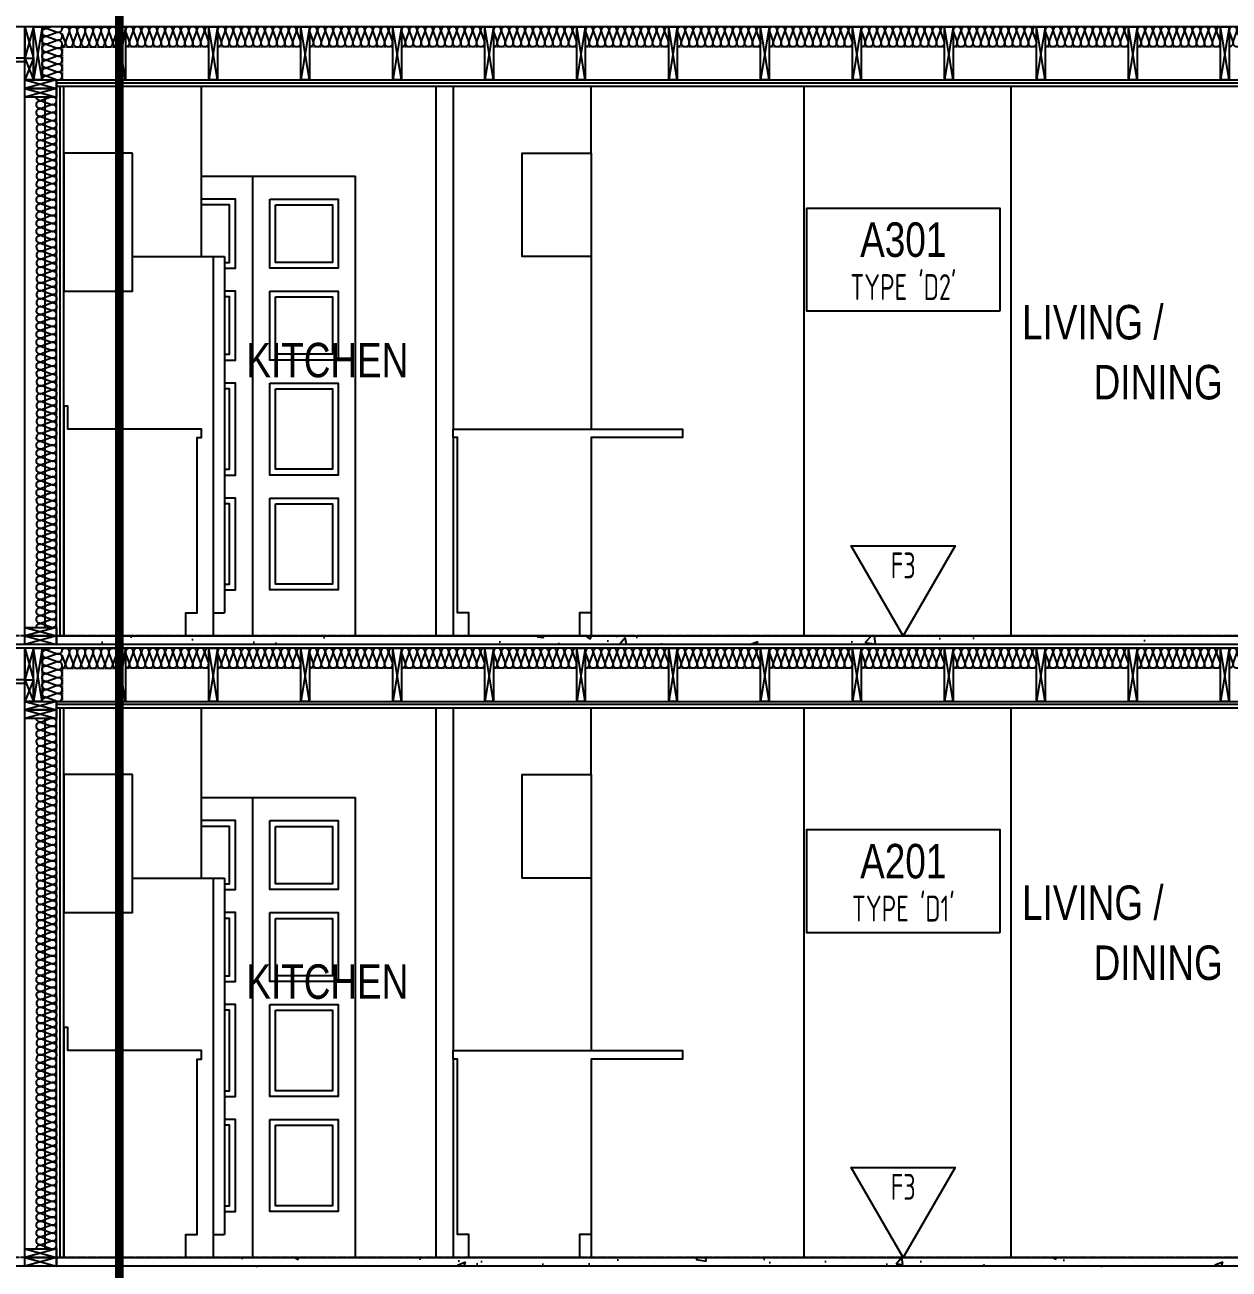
# Model space of a CAD drawing. Extents: x -2060 to 2145, y -590 to 992.
# Drawn here: x 1524.5 to 1734, y 18.3 to 234.7 of the extents above; entities that cross this region are included whole.
import ezdxf
from ezdxf.enums import TextEntityAlignment as Align

# ---------------------------------------------------------------- set-up
doc = ezdxf.new("R2010")
doc.units = 0
doc.header["$MEASUREMENT"] = 0
doc.linetypes.add('GRIDLINE', pattern=[1.53125, 1.375, -0.0625, 0.03125, -0.0625])
doc.linetypes.add('HIDDEN2', pattern=[0.1875, 0.125, -0.0625])
doc.layers.get('0').update_dxf_attribs({"linetype": 'CONTINUOUS'})
for name, color, linetype in [('3', 85, 'CONTINUOUS'), ('DETAIL', 171, 'CONTINUOUS'), ('FURNITURE', 51, 'CONTINUOUS'), ('GRIDLINES', 65, 'GRIDLINE'), ('HATCH', 92, 'CONTINUOUS'), ('HIDDEN', 64, 'HIDDEN2'), ('STAIRS', 101, 'CONTINUOUS'), ('TEXT', 82, 'CONTINUOUS'), ('WALL', 215, 'CONTINUOUS')]:
    doc.layers.add(name, color=color, linetype=linetype)
doc.styles.add('48-ATT', font='archtitl.shx', dxfattribs={"width": 0.8, "height": 6})
doc.styles.add('AT', font='architxt.shx', dxfattribs={"width": 0.8})
doc.styles.add('ATT', font='archtitl.shx', dxfattribs={"width": 0.8})
pattern_1 = [(50, (1217.022, 59.328), (14.3452, -1.25504), [1.5, -16.5]), (355, (1217.022, 59.328), (-2.77503, 15.04384), [1.2, -13.2]), (100.4514, (1218.217, 59.224), (11.5702, 13.7888), [1.2748, -14.02284]), (46.1842, (1217.022, 63.328), (21.3448, -3.3104), [2.25, -24.75]), (96.6356, (1218.8, 63.052), (18.69325, 19.48236), [1.9122, -21.03426]), (351.184, (1217.022, 63.328), (18.6932, 19.4824), [1.8, -19.8]), (21, (1219.022, 62.328), (11.93814, -8.05238), [1.5, -16.5]), (326, (1219.022, 62.328), (4.8663, 14.503), [1.2, -13.2]), (71.4514, (1220.016, 61.657), (16.80445, 6.4506), [1.2748, -14.02284]), (37.5, (1217.0216, 59.328), (0.243197, 6.657877), [0, -13.04, 0, -13.4, 0, -13.25]), (7.5, (1217.0216, 59.328), (5.26139, 7.888234), [0, -7.64, 0, -12.74, 0, -5.05]), (327.5, (1212.5616, 59.328), (10.67645, -0.451097), [0, -5, 0, -15.6, 0, -20.7]), (317.5, (1210.562, 59.328), (11.66372, 2.0021), [0, -6.5, 0, -10.36, 0, -14.7])]

# ---------------------------------------------------------------- blocks, each defined once
blk = doc.blocks.new('BATT')
blk.add_lwpolyline([(1, 0, 0.492581), (0.753, 0.19), (0.247, 0.007, -0.492581), (0, 0.197, -0.492581), (0.247, 0.387), (0.753, 0.203, 0.492581), (1, 0.394, 0.492581), (0.753, 0.584), (0.247, 0.4, -0.492581), (0, 0.59, -0.492581), (0.247, 0.781), (0.753, 0.597, 0.492581), (1, 0.787, 0.492581), (0.753, 0.978), (0.247, 0.794, -0.492581), (0, 0.984, -0.492581), (0.247, 1.174), (0.753, 0.991, 0.492581), (1, 1.181, 0.492581), (0.753, 1.371), (0.247, 1.188, -0.492581), (0, 1.378, -0.492581), (0.247, 1.568), (0.753, 1.384, 0.492581), (1, 1.575, 0.492581), (0.753, 1.765), (0.247, 1.581, -0.492581), (0, 1.771, -0.492581), (0.247, 1.962), (0.753, 1.778, 0.492581), (1, 1.968, 0.492581), (0.753, 2.158), (0.247, 1.975, -0.492581), (0, 2.165, -0.492581), (0.247, 2.355), (0.753, 2.172, 0.492581), (1, 2.362, 0.492581), (0.753, 2.552), (0.247, 2.369, -0.492581), (0, 2.559, -0.492581), (0.247, 2.749), (0.753, 2.565, 0.492581), (1, 2.756, 0.492581), (0.753, 2.946), (0.247, 2.762, -0.492581), (0, 2.952, -0.492581), (0.247, 3.143), (0.753, 2.959, 0.492581), (1, 3.149)], format="xyb")
blk = doc.blocks.new('W1')
blk.add_lwpolyline([(0, 0), (0.1886, 0.3267), (-0.1886, 0.3267)], close=True)
at = {"style": 'AT', "width": 0.8}
blk.add_attdef('XX', text='', height=0.0938, dxfattribs=at).set_placement((0.0003, 0.2088), align=Align.CENTER)

msp = doc.modelspace()

# ---------------------------------------------------------------- hatches: boundary and pattern name
at = {"layer": 'HATCH'}
h = msp.add_hatch(dxfattribs=at)
h.set_pattern_fill('AR-CONC', color=256, scale=2, style=0)
h.set_pattern_definition(pattern_1)
h.paths.add_polyline_path([(1826.0134, 126.9074), (1530.0134, 126.9074), (1530.0134, 128.4074), (1826.0134, 128.4074)])
h = msp.add_hatch(dxfattribs=at)
h.set_pattern_fill('AR-CONC', color=256, scale=2, style=0)
h.set_pattern_definition(pattern_1)
h.paths.add_polyline_path([(1826.0134, 18.7824), (1530.0134, 18.7824), (1530.0134, 20.2824), (1826.0134, 20.2824)])

# ---------------------------------------------------------------- linework, layer by layer
at = {"layer": '3'}
for p, q in [((1524.5134, 228.2824), (1451.5134, 228.2824)), ((1530.0134, 224.0324), (1826.0134, 224.0324)), ((1531.2634, 128.4074), (1531.2634, 224.0324)), ((1830.0134, 126.9074), (1122.0134, 126.9074)), ((1524.5134, 120.1574), (1451.5134, 120.1574)), ((1530.0134, 115.9074), (1826.0134, 115.9074)), ((1531.2634, 20.2824), (1531.2634, 115.9074)), ((1830.0134, 18.7824), (1122.0134, 18.7824))]:
    msp.add_line(p, q, dxfattribs=at)
at = {"layer": 'DETAIL'}
for points in [[(1526.0134, 234.4074), (1524.5134, 234.4074), (1524.5134, 228.9074), (1526.0134, 228.9074)], [(1527.5134, 234.4074), (1527.5134, 225.1574), (1526.0134, 225.1574), (1526.0134, 234.4074)], [(1542.0134, 234.4074), (1542.0134, 225.1574), (1540.5134, 225.1574), (1540.5134, 234.4074)], [(1558.0134, 234.4074), (1558.0134, 225.1574), (1556.5134, 225.1574), (1556.5134, 234.4074)], [(1574.0134, 234.4074), (1574.0134, 225.1574), (1572.5134, 225.1574), (1572.5134, 234.4074)], [(1590.0134, 234.4074), (1590.0134, 225.1574), (1588.5134, 225.1574), (1588.5134, 234.4074)], [(1606.0134, 234.4074), (1606.0134, 225.1574), (1604.5134, 225.1574), (1604.5134, 234.4074)], [(1622.0134, 234.4074), (1622.0134, 225.1574), (1620.5134, 225.1574), (1620.5134, 234.4074)], [(1638.0134, 234.4074), (1638.0134, 225.1574), (1636.5134, 225.1574), (1636.5134, 234.4074)], [(1654.0134, 234.4074), (1654.0134, 225.1574), (1652.5134, 225.1574), (1652.5134, 234.4074)], [(1670.0134, 234.4074), (1670.0134, 225.1574), (1668.5134, 225.1574), (1668.5134, 234.4074)], [(1686.0134, 234.4074), (1686.0134, 225.1574), (1684.5134, 225.1574), (1684.5134, 234.4074)], [(1702.0134, 234.4074), (1702.0134, 225.1574), (1700.5134, 225.1574), (1700.5134, 234.4074)], [(1718.0134, 234.4074), (1718.0134, 225.1574), (1716.5134, 225.1574), (1716.5134, 234.4074)], [(1734.0134, 234.4074), (1734.0134, 225.1574), (1732.5134, 225.1574), (1732.5134, 234.4074)], [(1526.0134, 225.1574), (1524.5134, 225.1574), (1524.5134, 228.9074), (1526.0134, 228.9074)], [(1530.0134, 223.6574), (1524.5134, 223.6574), (1524.5134, 225.1574), (1530.0134, 225.1574)], [(1530.0134, 222.1574), (1524.5134, 222.1574), (1524.5134, 223.6574), (1530.0134, 223.6574)], [(1543.2634, 212.4074), (1531.2634, 212.4074), (1531.2634, 188.4074), (1543.2634, 188.4074)], [(1623.0134, 194.4074), (1611.0134, 194.4074), (1611.0134, 212.4074), (1623.0134, 212.4074)], [(1552.5134, 128.4074), (1552.5134, 132.4074), (1554.5134, 132.4074), (1554.5134, 162.9074), (1555.2634, 162.9074), (1555.2634, 164.4074), (1532.0134, 164.4074), (1532.0134, 168.4074), (1531.2634, 168.4074), (1531.2634, 128.4074), (1552.5134, 128.4074)], [(1601.7634, 128.4074), (1601.7634, 132.4074), (1599.7634, 132.4074), (1599.7634, 162.9074), (1599.0134, 162.9074), (1599.0134, 164.4074), (1638.9467, 164.4074), (1638.9467, 162.9074), (1623.0134, 162.9074), (1623.0134, 132.4074), (1621.0134, 132.4074), (1621.0134, 128.4074), (1601.7634, 128.4074)], [(1530.0134, 128.4074), (1524.5134, 128.4074), (1524.5134, 129.9074), (1530.0134, 129.9074)], [(1530.0134, 126.9074), (1524.5134, 126.9074), (1524.5134, 128.4074), (1530.0134, 128.4074)], [(1526.0134, 126.2824), (1524.5134, 126.2824), (1524.5134, 120.7824), (1526.0134, 120.7824)], [(1527.5134, 126.2824), (1527.5134, 117.0324), (1526.0134, 117.0324), (1526.0134, 126.2824)], [(1542.0134, 126.2824), (1542.0134, 117.0324), (1540.5134, 117.0324), (1540.5134, 126.2824)], [(1558.0134, 126.2824), (1558.0134, 117.0324), (1556.5134, 117.0324), (1556.5134, 126.2824)], [(1574.0134, 126.2824), (1574.0134, 117.0324), (1572.5134, 117.0324), (1572.5134, 126.2824)], [(1590.0134, 126.2824), (1590.0134, 117.0324), (1588.5134, 117.0324), (1588.5134, 126.2824)], [(1606.0134, 126.2824), (1606.0134, 117.0324), (1604.5134, 117.0324), (1604.5134, 126.2824)], [(1622.0134, 126.2824), (1622.0134, 117.0324), (1620.5134, 117.0324), (1620.5134, 126.2824)], [(1638.0134, 126.2824), (1638.0134, 117.0324), (1636.5134, 117.0324), (1636.5134, 126.2824)], [(1654.0134, 126.2824), (1654.0134, 117.0324), (1652.5134, 117.0324), (1652.5134, 126.2824)], [(1670.0134, 126.2824), (1670.0134, 117.0324), (1668.5134, 117.0324), (1668.5134, 126.2824)], [(1686.0134, 126.2824), (1686.0134, 117.0324), (1684.5134, 117.0324), (1684.5134, 126.2824)], [(1702.0134, 126.2824), (1702.0134, 117.0324), (1700.5134, 117.0324), (1700.5134, 126.2824)], [(1718.0134, 126.2824), (1718.0134, 117.0324), (1716.5134, 117.0324), (1716.5134, 126.2824)], [(1734.0134, 126.2824), (1734.0134, 117.0324), (1732.5134, 117.0324), (1732.5134, 126.2824)], [(1526.0134, 117.0324), (1524.5134, 117.0324), (1524.5134, 120.7824), (1526.0134, 120.7824)], [(1530.0134, 115.5324), (1524.5134, 115.5324), (1524.5134, 117.0324), (1530.0134, 117.0324)], [(1530.0134, 114.0324), (1524.5134, 114.0324), (1524.5134, 115.5324), (1530.0134, 115.5324)], [(1543.2634, 104.2824), (1531.2634, 104.2824), (1531.2634, 80.2824), (1543.2634, 80.2824)], [(1623.0134, 86.2824), (1611.0134, 86.2824), (1611.0134, 104.2824), (1623.0134, 104.2824)], [(1552.5134, 20.2824), (1552.5134, 24.2824), (1554.5134, 24.2824), (1554.5134, 54.7824), (1555.2634, 54.7824), (1555.2634, 56.2824), (1532.0134, 56.2824), (1532.0134, 60.2824), (1531.2634, 60.2824), (1531.2634, 20.2824), (1552.5134, 20.2824)], [(1601.7634, 20.2824), (1601.7634, 24.2824), (1599.7634, 24.2824), (1599.7634, 54.7824), (1599.0134, 54.7824), (1599.0134, 56.2824), (1638.9467, 56.2824), (1638.9467, 54.7824), (1623.0134, 54.7824), (1623.0134, 24.2824), (1621.0134, 24.2824), (1621.0134, 20.2824), (1601.7634, 20.2824)], [(1530.0134, 20.2824), (1524.5134, 20.2824), (1524.5134, 21.7824), (1530.0134, 21.7824)], [(1530.0134, 18.7824), (1524.5134, 18.7824), (1524.5134, 20.2824), (1530.0134, 20.2824)]]:
    msp.add_lwpolyline(points, close=True, dxfattribs=at)
at = {"layer": 'FURNITURE'}
for p, q in [((1526.0134, 234.4074), (1524.5134, 228.9074)), ((1524.5134, 234.4074), (1526.0134, 228.9074)), ((1527.5134, 234.4074), (1526.0134, 225.1574)), ((1527.5134, 225.1574), (1526.0134, 234.4074)), ((1542.0134, 225.1574), (1540.5134, 234.4074)), ((1542.0134, 234.4074), (1540.5134, 225.1574)), ((1558.0134, 225.1574), (1556.5134, 234.4074)), ((1558.0134, 234.4074), (1556.5134, 225.1574)), ((1574.0134, 225.1574), (1572.5134, 234.4074)), ((1574.0134, 234.4074), (1572.5134, 225.1574)), ((1590.0134, 225.1574), (1588.5134, 234.4074)), ((1590.0134, 234.4074), (1588.5134, 225.1574)), ((1606.0134, 225.1574), (1604.5134, 234.4074)), ((1606.0134, 234.4074), (1604.5134, 225.1574)), ((1622.0134, 225.1574), (1620.5134, 234.4074)), ((1622.0134, 234.4074), (1620.5134, 225.1574)), ((1638.0134, 225.1574), (1636.5134, 234.4074)), ((1638.0134, 234.4074), (1636.5134, 225.1574)), ((1654.0134, 225.1574), (1652.5134, 234.4074)), ((1654.0134, 234.4074), (1652.5134, 225.1574)), ((1670.0134, 225.1574), (1668.5134, 234.4074)), ((1670.0134, 234.4074), (1668.5134, 225.1574)), ((1686.0134, 225.1574), (1684.5134, 234.4074)), ((1686.0134, 234.4074), (1684.5134, 225.1574)), ((1702.0134, 225.1574), (1700.5134, 234.4074)), ((1702.0134, 234.4074), (1700.5134, 225.1574)), ((1718.0134, 225.1574), (1716.5134, 234.4074)), ((1718.0134, 234.4074), (1716.5134, 225.1574)), ((1734.0134, 225.1574), (1732.5134, 234.4074)), ((1734.0134, 234.4074), (1732.5134, 225.1574)), ((1524.5134, 228.9074), (1526.0134, 225.1574)), ((1526.0134, 228.9074), (1524.5134, 225.1574)), ((1530.0134, 225.1574), (1524.5134, 223.6574)), ((1524.5134, 225.1574), (1530.0134, 223.6574)), ((1524.5134, 223.6574), (1530.0134, 222.1574)), ((1530.0134, 223.6574), (1524.5134, 222.1574)), ((1555.2634, 194.4074), (1555.2634, 224.0324)), ((1599.0316, 224.0324), (1599.0316, 164.4074)), ((1623.0134, 212.4074), (1623.0134, 224.0324)), ((1543.2634, 194.4074), (1559.2634, 194.4074)), ((1557.2634, 194.4074), (1557.2634, 128.4074)), ((1559.2634, 194.4074), (1559.2634, 132.4074)), ((1623.0134, 194.4074), (1623.0134, 164.4074)), ((1599.0134, 162.9074), (1599.0316, 128.4074)), ((1557.2634, 132.4074), (1559.2634, 132.4074)), ((1623.0134, 132.4074), (1623.0134, 128.4074)), ((1524.5134, 129.9074), (1530.0134, 128.4074)), ((1530.0134, 129.9074), (1524.5134, 128.4074)), ((1530.0134, 128.4074), (1524.5134, 126.9074)), ((1524.5134, 128.4074), (1530.0134, 126.9074)), ((1524.5134, 126.2824), (1526.0134, 120.7824)), ((1526.0134, 126.2824), (1524.5134, 120.7824)), ((1527.5134, 117.0324), (1526.0134, 126.2824)), ((1527.5134, 126.2824), (1526.0134, 117.0324)), ((1542.0134, 117.0324), (1540.5134, 126.2824)), ((1542.0134, 126.2824), (1540.5134, 117.0324)), ((1558.0134, 117.0324), (1556.5134, 126.2824)), ((1558.0134, 126.2824), (1556.5134, 117.0324)), ((1574.0134, 117.0324), (1572.5134, 126.2824)), ((1574.0134, 126.2824), (1572.5134, 117.0324)), ((1590.0134, 117.0324), (1588.5134, 126.2824)), ((1590.0134, 126.2824), (1588.5134, 117.0324)), ((1606.0134, 117.0324), (1604.5134, 126.2824)), ((1606.0134, 126.2824), (1604.5134, 117.0324)), ((1622.0134, 117.0324), (1620.5134, 126.2824)), ((1622.0134, 126.2824), (1620.5134, 117.0324)), ((1638.0134, 117.0324), (1636.5134, 126.2824)), ((1638.0134, 126.2824), (1636.5134, 117.0324)), ((1654.0134, 117.0324), (1652.5134, 126.2824)), ((1654.0134, 126.2824), (1652.5134, 117.0324)), ((1670.0134, 117.0324), (1668.5134, 126.2824)), ((1670.0134, 126.2824), (1668.5134, 117.0324)), ((1686.0134, 117.0324), (1684.5134, 126.2824)), ((1686.0134, 126.2824), (1684.5134, 117.0324)), ((1702.0134, 117.0324), (1700.5134, 126.2824)), ((1702.0134, 126.2824), (1700.5134, 117.0324)), ((1718.0134, 117.0324), (1716.5134, 126.2824)), ((1718.0134, 126.2824), (1716.5134, 117.0324)), ((1734.0134, 117.0324), (1732.5134, 126.2824)), ((1734.0134, 126.2824), (1732.5134, 117.0324)), ((1526.0134, 120.7824), (1524.5134, 117.0324)), ((1524.5134, 120.7824), (1526.0134, 117.0324)), ((1524.5134, 117.0324), (1530.0134, 115.5324)), ((1530.0134, 117.0324), (1524.5134, 115.5324)), ((1530.0134, 115.5324), (1524.5134, 114.0324)), ((1524.5134, 115.5324), (1530.0134, 114.0324)), ((1555.2634, 86.2824), (1555.2634, 115.9074)), ((1599.0316, 115.9074), (1599.0316, 56.2824)), ((1623.0134, 104.2824), (1623.0134, 115.9074)), ((1543.2634, 86.2824), (1559.2634, 86.2824)), ((1557.2634, 86.2824), (1557.2634, 20.2824)), ((1559.2634, 86.2824), (1559.2634, 24.2824)), ((1623.0134, 86.2824), (1623.0134, 56.2824)), ((1599.0134, 54.7824), (1599.0316, 20.2824)), ((1557.2634, 24.2824), (1559.2634, 24.2824)), ((1623.0134, 24.2824), (1623.0134, 20.2824)), ((1530.0134, 21.7824), (1524.5134, 20.2824)), ((1524.5134, 21.7824), (1530.0134, 20.2824)), ((1524.5134, 20.2824), (1530.0134, 18.7824)), ((1530.0134, 20.2824), (1524.5134, 18.7824))]:
    msp.add_line(p, q, dxfattribs=at)
at = {"layer": 'FURNITURE', "color": 11}
for p, q in [((1596.0316, 224.0324), (1596.0316, 128.4074)), ((1660.0134, 224.0324), (1660.0134, 128.4074)), ((1696.0134, 224.0324), (1696.0134, 128.4074)), ((1555.2634, 208.4074), (1582.0134, 208.4074)), ((1564.1384, 208.4074), (1564.1384, 128.4074)), ((1582.0134, 128.4074), (1582.0134, 208.4074)), ((1596.0316, 115.9074), (1596.0316, 20.2824)), ((1660.0134, 115.9074), (1660.0134, 20.2824)), ((1696.0134, 115.9074), (1696.0134, 20.2824)), ((1555.2634, 100.2824), (1582.0134, 100.2824)), ((1564.1384, 100.2824), (1564.1384, 20.2824)), ((1582.0134, 20.2824), (1582.0134, 100.2824))]:
    msp.add_line(p, q, dxfattribs=at)
for points in [[(1559.2634, 192.4074), (1561.1384, 192.4074), (1561.1384, 204.4074), (1555.2634, 204.4074)], [(1559.2634, 193.4074), (1560.1384, 193.4074), (1560.1384, 203.4074), (1555.2634, 203.4074)], [(1559.2634, 176.4074), (1561.1384, 176.4074), (1561.1384, 188.4074), (1559.2634, 188.4074)], [(1559.2634, 177.4074), (1560.1384, 177.4074), (1560.1384, 187.4074), (1559.2634, 187.4074)], [(1559.2634, 156.4074), (1561.1384, 156.4074), (1561.1384, 172.4074), (1559.2634, 172.4074)], [(1559.2634, 157.4074), (1560.1384, 157.4074), (1560.1384, 171.4074), (1559.2634, 171.4074)], [(1559.2634, 136.4074), (1561.1384, 136.4074), (1561.1384, 152.4074), (1559.2634, 152.4074)], [(1559.2634, 137.4074), (1560.1384, 137.4074), (1560.1384, 151.4074), (1559.2634, 151.4074)], [(1559.2634, 84.2824), (1561.1384, 84.2824), (1561.1384, 96.2824), (1555.2634, 96.2824)], [(1559.2634, 85.2824), (1560.1384, 85.2824), (1560.1384, 95.2824), (1555.2634, 95.2824)], [(1559.2634, 68.2824), (1561.1384, 68.2824), (1561.1384, 80.2824), (1559.2634, 80.2824)], [(1559.2634, 69.2824), (1560.1384, 69.2824), (1560.1384, 79.2824), (1559.2634, 79.2824)], [(1559.2634, 48.2824), (1561.1384, 48.2824), (1561.1384, 64.2824), (1559.2634, 64.2824)], [(1559.2634, 49.2824), (1560.1384, 49.2824), (1560.1384, 63.2824), (1559.2634, 63.2824)], [(1559.2634, 28.2824), (1561.1384, 28.2824), (1561.1384, 44.2824), (1559.2634, 44.2824)], [(1559.2634, 29.2824), (1560.1384, 29.2824), (1560.1384, 43.2824), (1559.2634, 43.2824)]]:
    msp.add_lwpolyline(points, dxfattribs=at)
for points in [[(1567.1384, 204.4074), (1579.0134, 204.4074), (1579.0134, 192.4074), (1567.1384, 192.4074)], [(1568.1384, 203.4074), (1578.0134, 203.4074), (1578.0134, 193.4074), (1568.1384, 193.4074)], [(1567.1384, 188.4074), (1579.0134, 188.4074), (1579.0134, 176.4074), (1567.1384, 176.4074)], [(1568.1384, 187.4074), (1578.0134, 187.4074), (1578.0134, 177.4074), (1568.1384, 177.4074)], [(1567.1384, 172.4074), (1579.0134, 172.4074), (1579.0134, 156.4074), (1567.1384, 156.4074)], [(1568.1384, 171.4074), (1578.0134, 171.4074), (1578.0134, 157.4074), (1568.1384, 157.4074)], [(1567.1384, 152.4074), (1579.0134, 152.4074), (1579.0134, 136.4074), (1567.1384, 136.4074)], [(1568.1384, 151.4074), (1578.0134, 151.4074), (1578.0134, 137.4074), (1568.1384, 137.4074)], [(1567.1384, 96.2824), (1579.0134, 96.2824), (1579.0134, 84.2824), (1567.1384, 84.2824)], [(1568.1384, 95.2824), (1578.0134, 95.2824), (1578.0134, 85.2824), (1568.1384, 85.2824)], [(1567.1384, 80.2824), (1579.0134, 80.2824), (1579.0134, 68.2824), (1567.1384, 68.2824)], [(1568.1384, 79.2824), (1578.0134, 79.2824), (1578.0134, 69.2824), (1568.1384, 69.2824)], [(1567.1384, 64.2824), (1579.0134, 64.2824), (1579.0134, 48.2824), (1567.1384, 48.2824)], [(1568.1384, 63.2824), (1578.0134, 63.2824), (1578.0134, 49.2824), (1568.1384, 49.2824)], [(1567.1384, 44.2824), (1579.0134, 44.2824), (1579.0134, 28.2824), (1567.1384, 28.2824)], [(1568.1384, 43.2824), (1578.0134, 43.2824), (1578.0134, 29.2824), (1568.1384, 29.2824)]]:
    msp.add_lwpolyline(points, close=True, dxfattribs=at)
at = {"layer": 'GRIDLINES'}
for p, q in [((2144.8737, 128.4074), (912.0134, 128.4074)), ((2144.8737, 20.2824), (912.0134, 20.2824))]:
    msp.add_line(p, q, dxfattribs=at)
at = {"layer": 'HATCH'}
for points in [[(1527.5134, 225.1574, -0.4925808), (1528.3794, 225.8232), (1530.1474, 225.1806, 0.4925808), (1531.0134, 225.8463, 0.4925808), (1530.1474, 226.5121), (1528.3794, 225.8695, -0.4925808), (1527.5134, 226.5352, -0.4925808), (1528.3794, 227.201), (1530.1474, 226.5584, 0.4925808), (1531.0134, 227.2241, 0.4925808), (1530.1474, 227.8899), (1528.3794, 227.2473, -0.4925808), (1527.5134, 227.913, -0.4925808), (1528.3794, 228.5788), (1530.1474, 227.9362, 0.4925808), (1531.0134, 228.6019, 0.4925808), (1530.1474, 229.2677), (1528.3794, 228.6251, -0.4925808), (1527.5134, 229.2908, -0.4925808), (1528.3794, 229.9566), (1530.1474, 229.314, 0.4925808), (1531.0134, 229.9797, 0.4925808), (1530.1474, 230.6455), (1528.3794, 230.0029, -0.4925808), (1527.5134, 230.6686, -0.4925808), (1528.3794, 231.3344), (1530.1474, 230.6918, 0.4925808), (1531.0134, 231.3575, 0.4925808), (1530.1474, 232.0233), (1528.3794, 231.3807, -0.4925808), (1527.5134, 232.0464, -0.4925808), (1528.3794, 232.7122), (1530.1474, 232.0696, 0.4925808), (1531.0134, 232.7353, 0.4925808), (1530.1474, 233.4011), (1528.3794, 232.7585, -0.4925808), (1527.5134, 233.4242, -0.4925808), (1528.3794, 234.09), (1530.1474, 233.4474, 0.4925808), (1531.0134, 234.1131, 0.11080403), (1530.9473, 234.4074, 0.11080403)], [(1529.1254, 234.4074), (1528.3794, 234.1363, -0.31506642), (1527.6376, 234.4074, -0.31506642)], [(1531.0134, 234.1408, -0.23177145), (1531.5577, 234.4074, -0.4925808), (1532.2234, 233.5414), (1531.5808, 231.7734, 0.4925808), (1532.2466, 230.9074, 0.4925808), (1532.9123, 231.7734), (1532.2697, 233.5414, -0.4925808), (1532.9355, 234.4074, -0.4925808), (1533.6012, 233.5414), (1532.9586, 231.7734, 0.4925808), (1533.6244, 230.9074, 0.4925808), (1534.2901, 231.7734), (1533.6475, 233.5414, -0.4925808), (1534.3133, 234.4074, -0.4925808), (1534.979, 233.5414), (1534.3364, 231.7734, 0.4925808), (1535.0022, 230.9074, 0.4925808), (1535.6679, 231.7734), (1535.0253, 233.5414, -0.4925808), (1535.6911, 234.4074, -0.4925808), (1536.3568, 233.5414), (1535.7142, 231.7734, 0.4925808), (1536.38, 230.9074, 0.4925808), (1537.0457, 231.7734), (1536.4031, 233.5414, -0.4925808), (1537.0689, 234.4074, -0.4925808), (1537.7346, 233.5414), (1537.092, 231.7734, 0.4925808), (1537.7578, 230.9074, 0.4925808), (1538.4235, 231.7734), (1537.7809, 233.5414, -0.4925808), (1538.4467, 234.4074, -0.4925808), (1539.1124, 233.5414), (1538.4698, 231.7734, 0.4925808), (1539.1356, 230.9074, 0.4925808), (1539.8013, 231.7734), (1539.1587, 233.5414, -0.4925808), (1539.8245, 234.4074, -0.4925808), (1540.4902, 233.5414), (1539.8476, 231.7734, 0.4925808), (1540.5134, 230.9074)], [(1556.5134, 234.4066, 0.01202375), (1556.4803, 234.4074, 0.4925808), (1555.8145, 233.5414), (1556.4571, 231.7734, -0.4925808), (1555.7914, 230.9074, -0.4925808), (1555.1256, 231.7734), (1555.7682, 233.5414, 0.4925808), (1555.1025, 234.4074, 0.4925808), (1554.4367, 233.5414), (1555.0793, 231.7734, -0.4925808), (1554.4136, 230.9074, -0.4925808), (1553.7478, 231.7734), (1554.3904, 233.5414, 0.4925808), (1553.7247, 234.4074, 0.4925808), (1553.0589, 233.5414), (1553.7015, 231.7734, -0.4925808), (1553.0358, 230.9074)], [(1572.5134, 234.4066, 0.01202375), (1572.4803, 234.4074, 0.4925808), (1571.8145, 233.5414), (1572.4571, 231.7734, -0.4925808), (1571.7914, 230.9074, -0.4925808), (1571.1256, 231.7734), (1571.7682, 233.5414, 0.4925808), (1571.1025, 234.4074, 0.4925808), (1570.4367, 233.5414), (1571.0793, 231.7734, -0.4925808), (1570.4136, 230.9074, -0.4925808), (1569.7478, 231.7734), (1570.3904, 233.5414, 0.4925808), (1569.7247, 234.4074, 0.4925808), (1569.0589, 233.5414), (1569.7015, 231.7734, -0.4925808), (1569.0358, 230.9074)], [(1588.5134, 234.4066, 0.01202375), (1588.4803, 234.4074, 0.4925808), (1587.8145, 233.5414), (1588.4571, 231.7734, -0.4925808), (1587.7914, 230.9074, -0.4925808), (1587.1256, 231.7734), (1587.7682, 233.5414, 0.4925808), (1587.1025, 234.4074, 0.4925808), (1586.4367, 233.5414), (1587.0793, 231.7734, -0.4925808), (1586.4136, 230.9074, -0.4925808), (1585.7478, 231.7734), (1586.3904, 233.5414, 0.4925808), (1585.7247, 234.4074, 0.4925808), (1585.0589, 233.5414), (1585.7015, 231.7734, -0.4925808), (1585.0358, 230.9074)], [(1604.5134, 234.4066, 0.01202375), (1604.4803, 234.4074, 0.4925808), (1603.8145, 233.5414), (1604.4571, 231.7734, -0.4925808), (1603.7914, 230.9074, -0.4925808), (1603.1256, 231.7734), (1603.7682, 233.5414, 0.4925808), (1603.1025, 234.4074, 0.4925808), (1602.4367, 233.5414), (1603.0793, 231.7734, -0.4925808), (1602.4136, 230.9074, -0.4925808), (1601.7478, 231.7734), (1602.3904, 233.5414, 0.4925808), (1601.7247, 234.4074, 0.4925808), (1601.0589, 233.5414), (1601.7015, 231.7734, -0.4925808), (1601.0358, 230.9074)], [(1620.5134, 234.4066, 0.01202375), (1620.4803, 234.4074, 0.4925808), (1619.8145, 233.5414), (1620.4571, 231.7734, -0.4925808), (1619.7914, 230.9074, -0.4925808), (1619.1256, 231.7734), (1619.7682, 233.5414, 0.4925808), (1619.1025, 234.4074, 0.4925808), (1618.4367, 233.5414), (1619.0793, 231.7734, -0.4925808), (1618.4136, 230.9074, -0.4925808), (1617.7478, 231.7734), (1618.3904, 233.5414, 0.4925808), (1617.7247, 234.4074, 0.4925808), (1617.0589, 233.5414), (1617.7015, 231.7734, -0.4925808), (1617.0358, 230.9074)], [(1636.5134, 234.4066, 0.01202375), (1636.4803, 234.4074, 0.4925808), (1635.8145, 233.5414), (1636.4571, 231.7734, -0.4925808), (1635.7914, 230.9074, -0.4925808), (1635.1256, 231.7734), (1635.7682, 233.5414, 0.4925808), (1635.1025, 234.4074, 0.4925808), (1634.4367, 233.5414), (1635.0793, 231.7734, -0.4925808), (1634.4136, 230.9074, -0.4925808), (1633.7478, 231.7734), (1634.3904, 233.5414, 0.4925808), (1633.7247, 234.4074, 0.4925808), (1633.0589, 233.5414), (1633.7015, 231.7734, -0.4925808), (1633.0358, 230.9074)], [(1652.5134, 234.4066, 0.01202375), (1652.4803, 234.4074, 0.4925808), (1651.8145, 233.5414), (1652.4571, 231.7734, -0.4925808), (1651.7914, 230.9074, -0.4925808), (1651.1256, 231.7734), (1651.7682, 233.5414, 0.4925808), (1651.1025, 234.4074, 0.4925808), (1650.4367, 233.5414), (1651.0793, 231.7734, -0.4925808), (1650.4136, 230.9074, -0.4925808), (1649.7478, 231.7734), (1650.3904, 233.5414, 0.4925808), (1649.7247, 234.4074, 0.4925808), (1649.0589, 233.5414), (1649.7015, 231.7734, -0.4925808), (1649.0358, 230.9074)], [(1668.5134, 234.4066, 0.01202375), (1668.4803, 234.4074, 0.4925808), (1667.8145, 233.5414), (1668.4571, 231.7734, -0.4925808), (1667.7914, 230.9074, -0.4925808), (1667.1256, 231.7734), (1667.7682, 233.5414, 0.4925808), (1667.1025, 234.4074, 0.4925808), (1666.4367, 233.5414), (1667.0793, 231.7734, -0.4925808), (1666.4136, 230.9074, -0.4925808), (1665.7478, 231.7734), (1666.3904, 233.5414, 0.4925808), (1665.7247, 234.4074, 0.4925808), (1665.0589, 233.5414), (1665.7015, 231.7734, -0.4925808), (1665.0358, 230.9074)], [(1684.5134, 234.4066, 0.01202375), (1684.4803, 234.4074, 0.4925808), (1683.8145, 233.5414), (1684.4571, 231.7734, -0.4925808), (1683.7914, 230.9074, -0.4925808), (1683.1256, 231.7734), (1683.7682, 233.5414, 0.4925808), (1683.1025, 234.4074, 0.4925808), (1682.4367, 233.5414), (1683.0793, 231.7734, -0.4925808), (1682.4136, 230.9074, -0.4925808), (1681.7478, 231.7734), (1682.3904, 233.5414, 0.4925808), (1681.7247, 234.4074, 0.4925808), (1681.0589, 233.5414), (1681.7015, 231.7734, -0.4925808), (1681.0358, 230.9074)], [(1700.5134, 234.4066, 0.01202375), (1700.4803, 234.4074, 0.4925808), (1699.8145, 233.5414), (1700.4571, 231.7734, -0.4925808), (1699.7914, 230.9074, -0.4925808), (1699.1256, 231.7734), (1699.7682, 233.5414, 0.4925808), (1699.1025, 234.4074, 0.4925808), (1698.4367, 233.5414), (1699.0793, 231.7734, -0.4925808), (1698.4136, 230.9074, -0.4925808), (1697.7478, 231.7734), (1698.3904, 233.5414, 0.4925808), (1697.7247, 234.4074, 0.4925808), (1697.0589, 233.5414), (1697.7015, 231.7734, -0.4925808), (1697.0358, 230.9074)], [(1716.5134, 234.4066, 0.01202375), (1716.4803, 234.4074, 0.4925808), (1715.8145, 233.5414), (1716.4571, 231.7734, -0.4925808), (1715.7914, 230.9074, -0.4925808), (1715.1256, 231.7734), (1715.7682, 233.5414, 0.4925808), (1715.1025, 234.4074, 0.4925808), (1714.4367, 233.5414), (1715.0793, 231.7734, -0.4925808), (1714.4136, 230.9074, -0.4925808), (1713.7478, 231.7734), (1714.3904, 233.5414, 0.4925808), (1713.7247, 234.4074, 0.4925808), (1713.0589, 233.5414), (1713.7015, 231.7734, -0.4925808), (1713.0358, 230.9074)], [(1732.5134, 234.4066, 0.01202375), (1732.4803, 234.4074, 0.4925808), (1731.8145, 233.5414), (1732.4571, 231.7734, -0.4925808), (1731.7914, 230.9074, -0.4925808), (1731.1256, 231.7734), (1731.7682, 233.5414, 0.4925808), (1731.1025, 234.4074, 0.4925808), (1730.4367, 233.5414), (1731.0793, 231.7734, -0.4925808), (1730.4136, 230.9074, -0.4925808), (1729.7478, 231.7734), (1730.3904, 233.5414, 0.4925808), (1729.7247, 234.4074, 0.4925808), (1729.0589, 233.5414), (1729.7015, 231.7734, -0.4925808), (1729.0358, 230.9074)], [(1531.0134, 230.9228, 0.42849945), (1531.5345, 231.7734), (1531.0134, 233.2073)], [(1556.5134, 231.3853, -0.14380825), (1556.5034, 231.7734), (1556.5134, 231.8008)], [(1572.5134, 231.3853, -0.14380825), (1572.5034, 231.7734), (1572.5134, 231.8008)], [(1588.5134, 231.3853, -0.14380825), (1588.5034, 231.7734), (1588.5134, 231.8008)], [(1604.5134, 231.3853, -0.14380825), (1604.5034, 231.7734), (1604.5134, 231.8008)], [(1620.5134, 231.3853, -0.14380825), (1620.5034, 231.7734), (1620.5134, 231.8008)], [(1636.5134, 231.3853, -0.14380825), (1636.5034, 231.7734), (1636.5134, 231.8008)], [(1652.5134, 231.3853, -0.14380825), (1652.5034, 231.7734), (1652.5134, 231.8008)], [(1668.5134, 231.3853, -0.14380825), (1668.5034, 231.7734), (1668.5134, 231.8008)], [(1684.5134, 231.3853, -0.14380825), (1684.5034, 231.7734), (1684.5134, 231.8008)], [(1700.5134, 231.3853, -0.14380825), (1700.5034, 231.7734), (1700.5134, 231.8008)], [(1716.5134, 231.3853, -0.14380825), (1716.5034, 231.7734), (1716.5134, 231.8008)], [(1732.5134, 231.3853, -0.14380825), (1732.5034, 231.7734), (1732.5134, 231.8008)], [(1526.5134, 218.0865, -0.4925808), (1527.3794, 218.7523), (1529.1474, 218.1097, 0.4925808), (1530.0134, 218.7754, 0.4925808), (1529.1474, 219.4412), (1527.3794, 218.7986, -0.4925808), (1526.5134, 219.4643, -0.4925808), (1527.3794, 220.13), (1529.1474, 219.4875, 0.4925808), (1530.0134, 220.1532, 0.4925808), (1529.1474, 220.8189), (1527.3794, 220.1764, -0.4925808), (1526.5134, 220.8421, -0.4925808), (1527.3794, 221.5078), (1529.1474, 220.8653, 0.4925808), (1530.0134, 221.531, 0.29340926), (1529.6112, 222.1574, 0.29340926)], [(1529.0392, 222.1574), (1527.3794, 221.5541, -0.46467241), (1526.5162, 222.1574)], [(1527.5134, 117.0324, -0.4925808), (1528.3794, 117.6982), (1530.1474, 117.0556, 0.4925808), (1531.0134, 117.7213, 0.4925808), (1530.1474, 118.3871), (1528.3794, 117.7445, -0.4925808), (1527.5134, 118.4102, -0.4925808), (1528.3794, 119.076), (1530.1474, 118.4334, 0.4925808), (1531.0134, 119.0991, 0.4925808), (1530.1474, 119.7649), (1528.3794, 119.1223, -0.4925808), (1527.5134, 119.788, -0.4925808), (1528.3794, 120.4538), (1530.1474, 119.8112, 0.4925808), (1531.0134, 120.4769, 0.4925808), (1530.1474, 121.1427), (1528.3794, 120.5001, -0.4925808), (1527.5134, 121.1658, -0.4925808), (1528.3794, 121.8316), (1530.1474, 121.189, 0.4925808), (1531.0134, 121.8547, 0.4925808), (1530.1474, 122.5205), (1528.3794, 121.8779, -0.4925808), (1527.5134, 122.5436, -0.4925808), (1528.3794, 123.2094), (1530.1474, 122.5668, 0.4925808), (1531.0134, 123.2325, 0.4925808), (1530.1474, 123.8983), (1528.3794, 123.2557, -0.4925808), (1527.5134, 123.9214, -0.4925808), (1528.3794, 124.5872), (1530.1474, 123.9446, 0.4925808), (1531.0134, 124.6103, 0.4925808), (1530.1474, 125.2761), (1528.3794, 124.6335, -0.4925808), (1527.5134, 125.2992, -0.4925808), (1528.3794, 125.965), (1530.1474, 125.3224, 0.4925808), (1531.0134, 125.9881, 0.11080403), (1530.9473, 126.2824, 0.11080403)], [(1529.1254, 126.2824), (1528.3794, 126.0113, -0.31506642), (1527.6376, 126.2824, -0.31506642)], [(1531.0134, 126.0158, -0.23177145), (1531.5577, 126.2824, -0.4925808), (1532.2234, 125.4164), (1531.5808, 123.6484, 0.4925808), (1532.2466, 122.7824, 0.4925808), (1532.9123, 123.6484), (1532.2697, 125.4164, -0.4925808), (1532.9355, 126.2824, -0.4925808), (1533.6012, 125.4164), (1532.9586, 123.6484, 0.4925808), (1533.6244, 122.7824, 0.4925808), (1534.2901, 123.6484), (1533.6475, 125.4164, -0.4925808), (1534.3133, 126.2824, -0.4925808), (1534.979, 125.4164), (1534.3364, 123.6484, 0.4925808), (1535.0022, 122.7824, 0.4925808), (1535.6679, 123.6484), (1535.0253, 125.4164, -0.4925808), (1535.6911, 126.2824, -0.4925808), (1536.3568, 125.4164), (1535.7142, 123.6484, 0.4925808), (1536.38, 122.7824, 0.4925808), (1537.0457, 123.6484), (1536.4031, 125.4164, -0.4925808), (1537.0689, 126.2824, -0.4925808), (1537.7346, 125.4164), (1537.092, 123.6484, 0.4925808), (1537.7578, 122.7824, 0.4925808), (1538.4235, 123.6484), (1537.7809, 125.4164, -0.4925808), (1538.4467, 126.2824, -0.4925808), (1539.1124, 125.4164), (1538.4698, 123.6484, 0.4925808), (1539.1356, 122.7824, 0.4925808), (1539.8013, 123.6484), (1539.1587, 125.4164, -0.4925808), (1539.8245, 126.2824, -0.4925808), (1540.4902, 125.4164), (1539.8476, 123.6484, 0.4925808), (1540.5134, 122.7824)], [(1556.5134, 126.2816, 0.01202375), (1556.4803, 126.2824, 0.4925808), (1555.8145, 125.4164), (1556.4571, 123.6484, -0.4925808), (1555.7914, 122.7824, -0.4925808), (1555.1256, 123.6484), (1555.7682, 125.4164, 0.4925808), (1555.1025, 126.2824, 0.4925808), (1554.4367, 125.4164), (1555.0793, 123.6484, -0.4925808), (1554.4136, 122.7824, -0.4925808), (1553.7478, 123.6484), (1554.3904, 125.4164, 0.4925808), (1553.7247, 126.2824, 0.4925808), (1553.0589, 125.4164), (1553.7015, 123.6484, -0.4925808), (1553.0358, 122.7824)], [(1572.5134, 126.2816, 0.01202375), (1572.4803, 126.2824, 0.4925808), (1571.8145, 125.4164), (1572.4571, 123.6484, -0.4925808), (1571.7914, 122.7824, -0.4925808), (1571.1256, 123.6484), (1571.7682, 125.4164, 0.4925808), (1571.1025, 126.2824, 0.4925808), (1570.4367, 125.4164), (1571.0793, 123.6484, -0.4925808), (1570.4136, 122.7824, -0.4925808), (1569.7478, 123.6484), (1570.3904, 125.4164, 0.4925808), (1569.7247, 126.2824, 0.4925808), (1569.0589, 125.4164), (1569.7015, 123.6484, -0.4925808), (1569.0358, 122.7824)], [(1588.5134, 126.2816, 0.01202375), (1588.4803, 126.2824, 0.4925808), (1587.8145, 125.4164), (1588.4571, 123.6484, -0.4925808), (1587.7914, 122.7824, -0.4925808), (1587.1256, 123.6484), (1587.7682, 125.4164, 0.4925808), (1587.1025, 126.2824, 0.4925808), (1586.4367, 125.4164), (1587.0793, 123.6484, -0.4925808), (1586.4136, 122.7824, -0.4925808), (1585.7478, 123.6484), (1586.3904, 125.4164, 0.4925808), (1585.7247, 126.2824, 0.4925808), (1585.0589, 125.4164), (1585.7015, 123.6484, -0.4925808), (1585.0358, 122.7824)], [(1604.5134, 126.2816, 0.01202375), (1604.4803, 126.2824, 0.4925808), (1603.8145, 125.4164), (1604.4571, 123.6484, -0.4925808), (1603.7914, 122.7824, -0.4925808), (1603.1256, 123.6484), (1603.7682, 125.4164, 0.4925808), (1603.1025, 126.2824, 0.4925808), (1602.4367, 125.4164), (1603.0793, 123.6484, -0.4925808), (1602.4136, 122.7824, -0.4925808), (1601.7478, 123.6484), (1602.3904, 125.4164, 0.4925808), (1601.7247, 126.2824, 0.4925808), (1601.0589, 125.4164), (1601.7015, 123.6484, -0.4925808), (1601.0358, 122.7824)], [(1620.5134, 126.2816, 0.01202375), (1620.4803, 126.2824, 0.4925808), (1619.8145, 125.4164), (1620.4571, 123.6484, -0.4925808), (1619.7914, 122.7824, -0.4925808), (1619.1256, 123.6484), (1619.7682, 125.4164, 0.4925808), (1619.1025, 126.2824, 0.4925808), (1618.4367, 125.4164), (1619.0793, 123.6484, -0.4925808), (1618.4136, 122.7824, -0.4925808), (1617.7478, 123.6484), (1618.3904, 125.4164, 0.4925808), (1617.7247, 126.2824, 0.4925808), (1617.0589, 125.4164), (1617.7015, 123.6484, -0.4925808), (1617.0358, 122.7824)], [(1636.5134, 126.2816, 0.01202375), (1636.4803, 126.2824, 0.4925808), (1635.8145, 125.4164), (1636.4571, 123.6484, -0.4925808), (1635.7914, 122.7824, -0.4925808), (1635.1256, 123.6484), (1635.7682, 125.4164, 0.4925808), (1635.1025, 126.2824, 0.4925808), (1634.4367, 125.4164), (1635.0793, 123.6484, -0.4925808), (1634.4136, 122.7824, -0.4925808), (1633.7478, 123.6484), (1634.3904, 125.4164, 0.4925808), (1633.7247, 126.2824, 0.4925808), (1633.0589, 125.4164), (1633.7015, 123.6484, -0.4925808), (1633.0358, 122.7824)], [(1652.5134, 126.2816, 0.01202375), (1652.4803, 126.2824, 0.4925808), (1651.8145, 125.4164), (1652.4571, 123.6484, -0.4925808), (1651.7914, 122.7824, -0.4925808), (1651.1256, 123.6484), (1651.7682, 125.4164, 0.4925808), (1651.1025, 126.2824, 0.4925808), (1650.4367, 125.4164), (1651.0793, 123.6484, -0.4925808), (1650.4136, 122.7824, -0.4925808), (1649.7478, 123.6484), (1650.3904, 125.4164, 0.4925808), (1649.7247, 126.2824, 0.4925808), (1649.0589, 125.4164), (1649.7015, 123.6484, -0.4925808), (1649.0358, 122.7824)], [(1668.5134, 126.2816, 0.01202375), (1668.4803, 126.2824, 0.4925808), (1667.8145, 125.4164), (1668.4571, 123.6484, -0.4925808), (1667.7914, 122.7824, -0.4925808), (1667.1256, 123.6484), (1667.7682, 125.4164, 0.4925808), (1667.1025, 126.2824, 0.4925808), (1666.4367, 125.4164), (1667.0793, 123.6484, -0.4925808), (1666.4136, 122.7824, -0.4925808), (1665.7478, 123.6484), (1666.3904, 125.4164, 0.4925808), (1665.7247, 126.2824, 0.4925808), (1665.0589, 125.4164), (1665.7015, 123.6484, -0.4925808), (1665.0358, 122.7824)], [(1684.5134, 126.2816, 0.01202375), (1684.4803, 126.2824, 0.4925808), (1683.8145, 125.4164), (1684.4571, 123.6484, -0.4925808), (1683.7914, 122.7824, -0.4925808), (1683.1256, 123.6484), (1683.7682, 125.4164, 0.4925808), (1683.1025, 126.2824, 0.4925808), (1682.4367, 125.4164), (1683.0793, 123.6484, -0.4925808), (1682.4136, 122.7824, -0.4925808), (1681.7478, 123.6484), (1682.3904, 125.4164, 0.4925808), (1681.7247, 126.2824, 0.4925808), (1681.0589, 125.4164), (1681.7015, 123.6484, -0.4925808), (1681.0358, 122.7824)], [(1700.5134, 126.2816, 0.01202375), (1700.4803, 126.2824, 0.4925808), (1699.8145, 125.4164), (1700.4571, 123.6484, -0.4925808), (1699.7914, 122.7824, -0.4925808), (1699.1256, 123.6484), (1699.7682, 125.4164, 0.4925808), (1699.1025, 126.2824, 0.4925808), (1698.4367, 125.4164), (1699.0793, 123.6484, -0.4925808), (1698.4136, 122.7824, -0.4925808), (1697.7478, 123.6484), (1698.3904, 125.4164, 0.4925808), (1697.7247, 126.2824, 0.4925808), (1697.0589, 125.4164), (1697.7015, 123.6484, -0.4925808), (1697.0358, 122.7824)], [(1716.5134, 126.2816, 0.01202375), (1716.4803, 126.2824, 0.4925808), (1715.8145, 125.4164), (1716.4571, 123.6484, -0.4925808), (1715.7914, 122.7824, -0.4925808), (1715.1256, 123.6484), (1715.7682, 125.4164, 0.4925808), (1715.1025, 126.2824, 0.4925808), (1714.4367, 125.4164), (1715.0793, 123.6484, -0.4925808), (1714.4136, 122.7824, -0.4925808), (1713.7478, 123.6484), (1714.3904, 125.4164, 0.4925808), (1713.7247, 126.2824, 0.4925808), (1713.0589, 125.4164), (1713.7015, 123.6484, -0.4925808), (1713.0358, 122.7824)], [(1732.5134, 126.2816, 0.01202375), (1732.4803, 126.2824, 0.4925808), (1731.8145, 125.4164), (1732.4571, 123.6484, -0.4925808), (1731.7914, 122.7824, -0.4925808), (1731.1256, 123.6484), (1731.7682, 125.4164, 0.4925808), (1731.1025, 126.2824, 0.4925808), (1730.4367, 125.4164), (1731.0793, 123.6484, -0.4925808), (1730.4136, 122.7824, -0.4925808), (1729.7478, 123.6484), (1730.3904, 125.4164, 0.4925808), (1729.7247, 126.2824, 0.4925808), (1729.0589, 125.4164), (1729.7015, 123.6484, -0.4925808), (1729.0358, 122.7824)], [(1531.0134, 122.7978, 0.42849945), (1531.5345, 123.6484), (1531.0134, 125.0823)], [(1556.5134, 123.2603, -0.14380825), (1556.5034, 123.6484), (1556.5134, 123.6758)], [(1572.5134, 123.2603, -0.14380825), (1572.5034, 123.6484), (1572.5134, 123.6758)], [(1588.5134, 123.2603, -0.14380825), (1588.5034, 123.6484), (1588.5134, 123.6758)], [(1604.5134, 123.2603, -0.14380825), (1604.5034, 123.6484), (1604.5134, 123.6758)], [(1620.5134, 123.2603, -0.14380825), (1620.5034, 123.6484), (1620.5134, 123.6758)], [(1636.5134, 123.2603, -0.14380825), (1636.5034, 123.6484), (1636.5134, 123.6758)], [(1652.5134, 123.2603, -0.14380825), (1652.5034, 123.6484), (1652.5134, 123.6758)], [(1668.5134, 123.2603, -0.14380825), (1668.5034, 123.6484), (1668.5134, 123.6758)], [(1684.5134, 123.2603, -0.14380825), (1684.5034, 123.6484), (1684.5134, 123.6758)], [(1700.5134, 123.2603, -0.14380825), (1700.5034, 123.6484), (1700.5134, 123.6758)], [(1716.5134, 123.2603, -0.14380825), (1716.5034, 123.6484), (1716.5134, 123.6758)], [(1732.5134, 123.2603, -0.14380825), (1732.5034, 123.6484), (1732.5134, 123.6758)], [(1526.5134, 109.9615, -0.4925808), (1527.3794, 110.6273), (1529.1474, 109.9847, 0.4925808), (1530.0134, 110.6504, 0.4925808), (1529.1474, 111.3162), (1527.3794, 110.6736, -0.4925808), (1526.5134, 111.3393, -0.4925808), (1527.3794, 112.005), (1529.1474, 111.3625, 0.4925808), (1530.0134, 112.0282, 0.4925808), (1529.1474, 112.6939), (1527.3794, 112.0514, -0.4925808), (1526.5134, 112.7171, -0.4925808), (1527.3794, 113.3828), (1529.1474, 112.7403, 0.4925808), (1530.0134, 113.406, 0.29340926), (1529.6112, 114.0324, 0.29340926)], [(1529.0392, 114.0324), (1527.3794, 113.4291, -0.46467241), (1526.5162, 114.0324)]]:
    msp.add_lwpolyline(points, format="xyb", dxfattribs=at)
at = {"layer": 'HIDDEN', "ltscale": 0.25}
for p, q in [((1531.0134, 230.9074), (1531.0134, 225.1574)), ((1531.0134, 230.9074), (1540.5134, 230.9074)), ((1556.5134, 230.9074), (1542.0134, 230.9074)), ((1572.5134, 230.9074), (1558.0134, 230.9074)), ((1588.5134, 230.9074), (1574.0134, 230.9074)), ((1604.5134, 230.9074), (1590.0134, 230.9074)), ((1620.5134, 230.9074), (1606.0134, 230.9074)), ((1636.5134, 230.9074), (1622.0134, 230.9074)), ((1652.5134, 230.9074), (1638.0134, 230.9074)), ((1668.5134, 230.9074), (1654.0134, 230.9074)), ((1684.5134, 230.9074), (1670.0134, 230.9074)), ((1700.5134, 230.9074), (1686.0134, 230.9074)), ((1716.5134, 230.9074), (1702.0134, 230.9074)), ((1732.5134, 230.9074), (1718.0134, 230.9074)), ((1531.0134, 122.7824), (1531.0134, 117.0324)), ((1531.0134, 122.7824), (1540.5134, 122.7824)), ((1556.5134, 122.7824), (1542.0134, 122.7824)), ((1572.5134, 122.7824), (1558.0134, 122.7824)), ((1588.5134, 122.7824), (1574.0134, 122.7824)), ((1604.5134, 122.7824), (1590.0134, 122.7824)), ((1620.5134, 122.7824), (1606.0134, 122.7824)), ((1636.5134, 122.7824), (1622.0134, 122.7824)), ((1652.5134, 122.7824), (1638.0134, 122.7824)), ((1668.5134, 122.7824), (1654.0134, 122.7824)), ((1684.5134, 122.7824), (1670.0134, 122.7824)), ((1700.5134, 122.7824), (1686.0134, 122.7824)), ((1716.5134, 122.7824), (1702.0134, 122.7824)), ((1732.5134, 122.7824), (1718.0134, 122.7824))]:
    msp.add_line(p, q, dxfattribs=at)
at = {"layer": 'STAIRS'}
for p, q in [((1828.5134, 234.4074), (1122.0134, 234.4074)), ((1524.5134, 128.4074), (1524.5134, 234.4074)), ((1524.5134, 228.9074), (1451.5134, 228.9074)), ((1524.5134, 225.1574), (1830.0134, 225.1574)), ((1530.0134, 128.4074), (1530.0134, 225.1574)), ((1530.0134, 224.6574), (1826.0134, 224.6574)), ((1530.6384, 128.4074), (1530.6384, 224.0324)), ((1528.0134, 129.9074), (1528.0134, 222.1574)), ((1828.5134, 126.2824), (1122.0134, 126.2824)), ((1524.5134, 20.2824), (1524.5134, 126.2824)), ((1524.5134, 120.7824), (1451.5134, 120.7824)), ((1524.5134, 117.0324), (1830.0134, 117.0324)), ((1530.0134, 20.2824), (1530.0134, 117.0324)), ((1530.0134, 116.5324), (1826.0134, 116.5324)), ((1530.6384, 20.2824), (1530.6384, 115.9074)), ((1528.0134, 21.7824), (1528.0134, 114.0324))]:
    msp.add_line(p, q, dxfattribs=at)
at = {"layer": 'TEXT', "linetype": 'Continuous', "const_width": 1.5, "flags": 128}
msp.add_lwpolyline([(1528.9452, 351.8001), (1520.1546, 351.8001, 0.41421356), (1508.1546, 339.8001), (1508.1546, -113.0628, 0.41421356), (1520.1546, -125.0628), (1528.9452, -125.0628, 0.41421356), (1540.9452, -113.0628), (1540.9452, 339.8001, 0.41421356)], format="xyb", close=True, dxfattribs=at)
at = {"layer": 'TEXT'}
for points in [[(1694.1259, 184.9074), (1660.5259, 184.9074), (1660.5259, 202.8574), (1694.1259, 202.8574)], [(1694.1259, 76.7824), (1660.5259, 76.7824), (1660.5259, 94.7324), (1694.1259, 94.7324)]]:
    msp.add_lwpolyline(points, close=True, dxfattribs=at)
at = {"layer": 'WALL'}
for points in [[(1826.0134, 126.9074), (1530.0134, 126.9074), (1530.0134, 128.4074), (1826.0134, 128.4074)], [(1826.0134, 18.7824), (1530.0134, 18.7824), (1530.0134, 20.2824), (1826.0134, 20.2824)]]:
    msp.add_lwpolyline(points, close=True, dxfattribs=at)

# ---------------------------------------------------------------- block references
at = {"layer": 'HATCH', "yscale": 3.5, "zscale": 3.5}
for p, xscale, rotation in [((1553.0358, 234.4074), -3.5, 90), ((1569.0358, 234.4074), -3.5, 90), ((1585.0358, 234.4074), -3.5, 90), ((1601.0358, 234.4074), -3.5, 90), ((1617.0358, 234.4074), -3.5, 90), ((1633.0358, 234.4074), -3.5, 90), ((1649.0358, 234.4074), -3.5, 90), ((1665.0358, 234.4074), -3.5, 90), ((1681.0358, 234.4074), -3.5, 90), ((1697.0358, 234.4074), -3.5, 90), ((1713.0358, 234.4074), -3.5, 90), ((1729.0358, 234.4074), -3.5, 90), ((1745.0358, 234.4074), -3.5, 90), ((1530.0134, 218.0865), 3.5, 180), ((1530.0134, 196.0417), 3.5, 180), ((1530.0134, 173.997), 3.5, 180), ((1530.0134, 151.9522), 3.5, 180), ((1553.0358, 126.2824), -3.5, 90), ((1569.0358, 126.2824), -3.5, 90), ((1585.0358, 126.2824), -3.5, 90), ((1601.0358, 126.2824), -3.5, 90), ((1617.0358, 126.2824), -3.5, 90), ((1633.0358, 126.2824), -3.5, 90), ((1649.0358, 126.2824), -3.5, 90), ((1665.0358, 126.2824), -3.5, 90), ((1681.0358, 126.2824), -3.5, 90), ((1697.0358, 126.2824), -3.5, 90), ((1713.0358, 126.2824), -3.5, 90), ((1729.0358, 126.2824), -3.5, 90), ((1745.0358, 126.2824), -3.5, 90), ((1530.0134, 109.9615), 3.5, 180), ((1530.0134, 87.9167), 3.5, 180), ((1530.0134, 65.872), 3.5, 180), ((1530.0134, 43.8272), 3.5, 180)]:
    msp.add_blockref('BATT', p, dxfattribs=dict(at, xscale=xscale, rotation=rotation))
at = {"layer": 'HATCH', "xscale": -3.5, "yscale": 3.5, "zscale": 3.5}
for p in [(1530.0134, 196.0417), (1530.0134, 173.997), (1530.0134, 151.9522), (1530.0134, 129.9074), (1530.0134, 87.9167), (1530.0134, 65.872), (1530.0134, 43.8272), (1530.0134, 21.7824)]:
    msp.add_blockref('BATT', p, dxfattribs=at)
at = {"layer": 'TEXT'}
ref = msp.add_blockref('W1', (1677.3259, 128.4074), dxfattribs=dict(at, xscale=-48, yscale=48, zscale=48))
ref.add_attrib('XX', 'F3', dxfattribs={"layer": '0', "height": 4.5, "style": 'AT', "width": 0.8}).set_placement((1677.3115, 138.4308), align=Align.CENTER)
ref = msp.add_blockref('W1', (1677.3259, 20.2824), dxfattribs=dict(at, xscale=-48, yscale=48, zscale=48))
ref.add_attrib('XX', 'F3', dxfattribs={"layer": '0', "height": 4.5, "style": 'AT', "width": 0.8}).set_placement((1677.3115, 30.3058), align=Align.CENTER)

# ---------------------------------------------------------------- texts
at = {"layer": 'TEXT', "width": 0.8}
for s, height, style, p in [('A301', 6, 'ATT', (1677.3259, 194.3574)), ("TYPE 'D2'", 4.5, 'AT', (1677.3259, 186.8574)), ('A201', 6, 'ATT', (1677.3259, 86.2324)), ("TYPE 'D1'", 4.5, 'AT', (1677.3259, 78.7324))]:
    msp.add_text(s, height=height, dxfattribs=dict(at, style=style)).set_placement(p, align=Align.CENTER)
at = {"layer": 'TEXT', "style": '48-ATT', "width": 0.8}
for s, p in [('LIVING /', (1698, 180)), ('DINING', (1710.4509, 169.561)), ('LIVING /', (1698, 79)), ('DINING', (1710.4509, 68.561))]:
    msp.add_text(s, height=6, dxfattribs=at).set_placement(p)
for p in [(1577.1384, 176.4074), (1577.1384, 68.2824)]:
    msp.add_text('KITCHEN', height=6, dxfattribs=at).set_placement(p, align=Align.MIDDLE)

doc.saveas('drawing.dxf')
